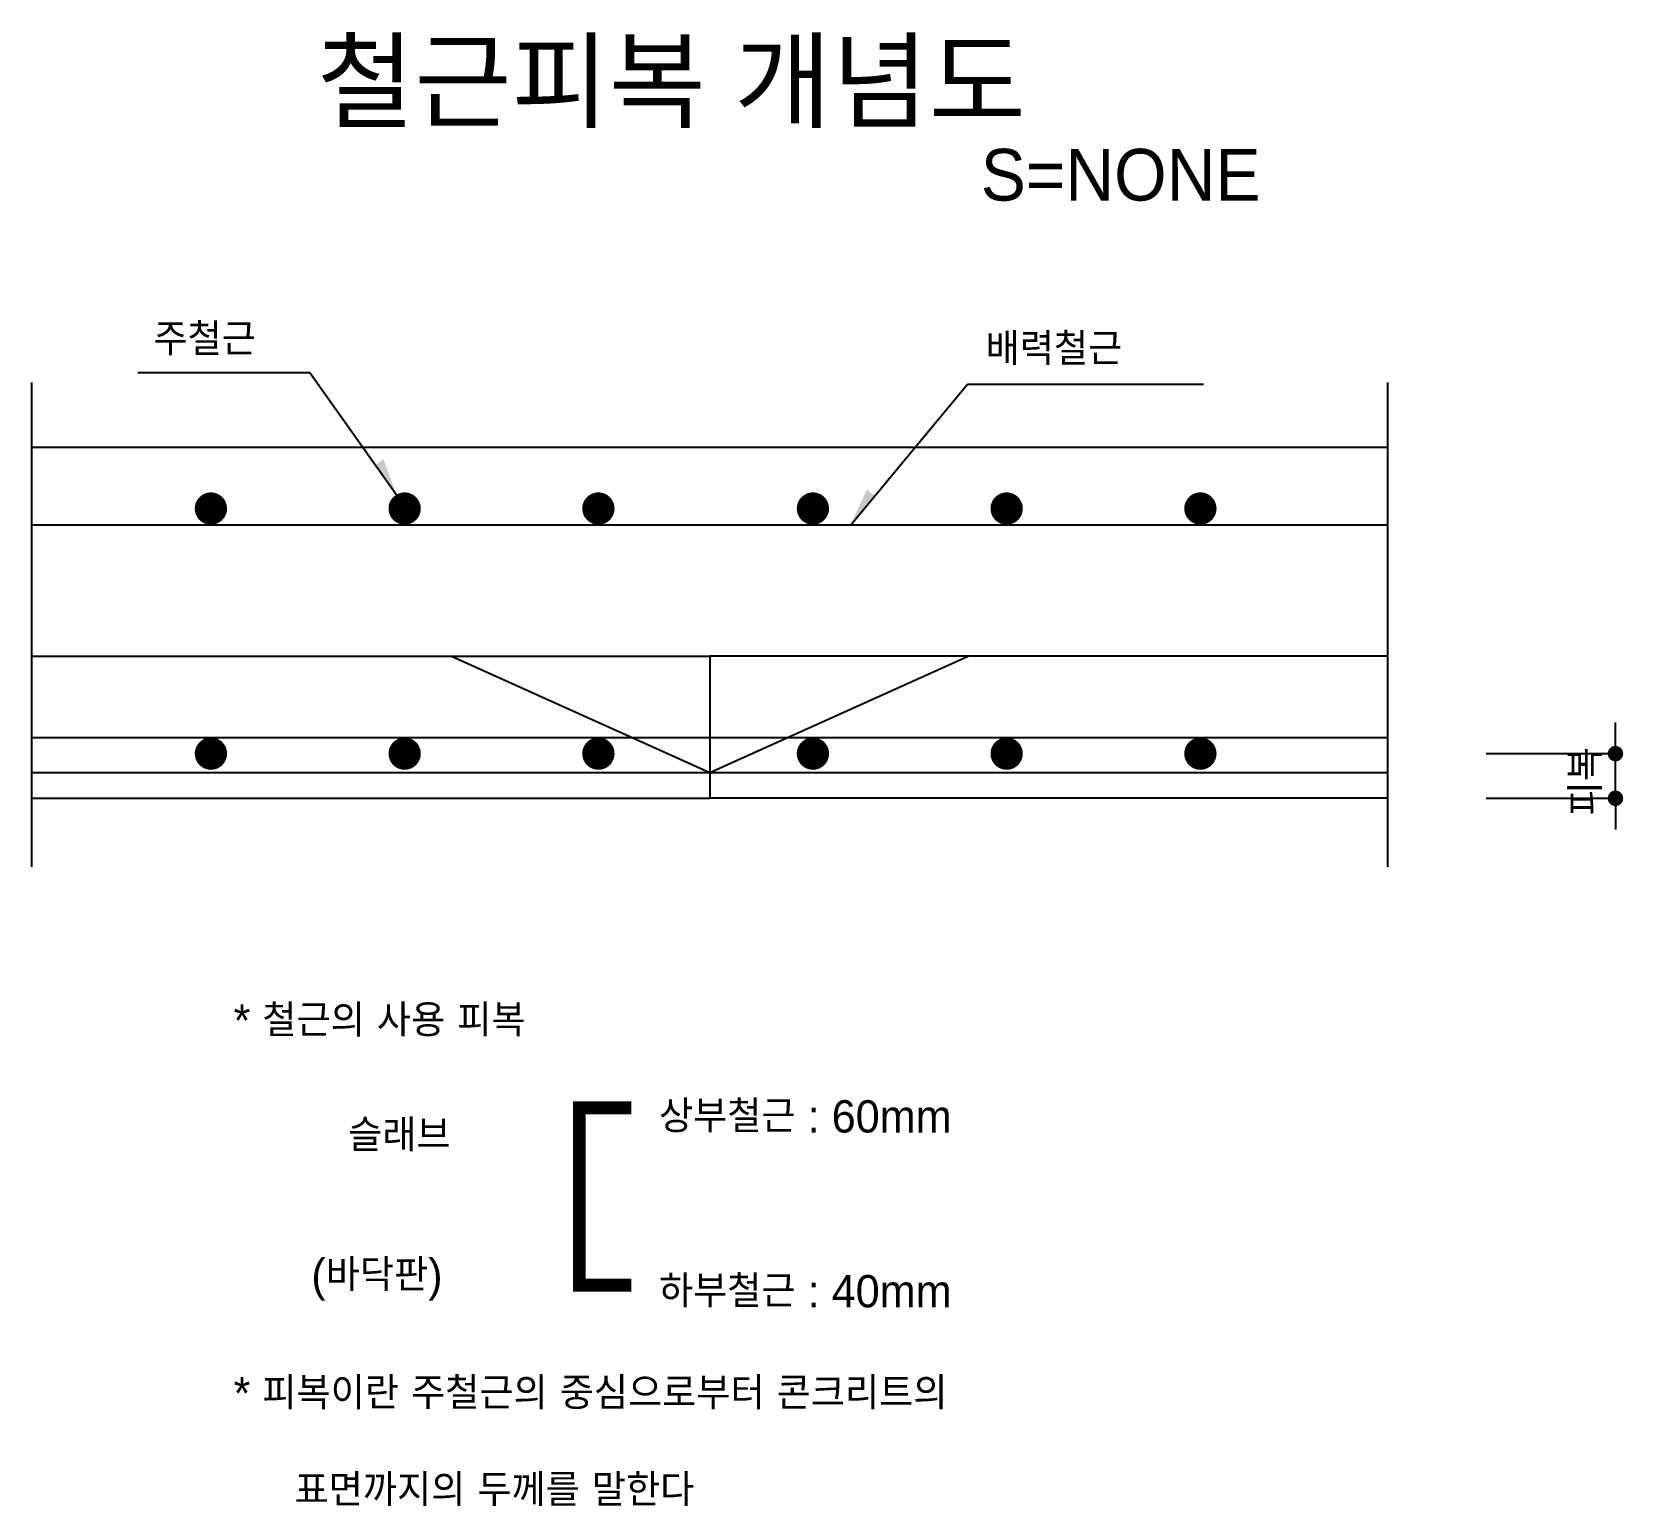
# Model space of a CAD drawing. Header units: millimetres. Extents: x -50 to 74, y -110 to 4.
import ezdxf
from ezdxf.enums import TextEntityAlignment as Align

# ---------------------------------------------------------------- set-up
doc = ezdxf.new("R2010")
doc.units = ezdxf.units.MM
doc.header["$LTSCALE"] = 500
doc.header["$MEASUREMENT"] = 0
doc.linetypes.add('CENTER', pattern=[2, 1.25, -0.25, 0.25, -0.25])
doc.linetypes.add('HIDDEN', pattern=[0.375, 0.25, -0.125])
doc.styles.add('GHS', font='djdg.shx', dxfattribs={"bigfont": 'ghs.shx'})
doc.styles.add('주TITLE', font='Gulim.ttf')

# ---------------------------------------------------------------- blocks, each defined once
blk = doc.blocks.new('arw1')
at = {"color": 1}
blk.add_solid([(0, 0), (2.9, 0.78), (2.9, 0)], dxfattribs=at)
blk = doc.blocks.new('DOT')
at = {"color": 1}
blk.add_line((0, 0), (-1, 0), dxfattribs=at)
at = {"color": 7, "const_width": 0.5}
blk.add_lwpolyline([(-0.25, 0, 1), (0.25, 0, 1)], format="xyb", close=True, dxfattribs=at)

msp = doc.modelspace()

# ---------------------------------------------------------------- linework, layer by layer
at = {"color": 1, "linetype": 'CENTER', "ltscale": 0.4}
for p, q in [((-49.53, -60.82), (-49.53, -23.35)), ((55.47, -60.82), (55.47, -23.35))]:
    msp.add_line(p, q, dxfattribs=at)
at = {"color": 1}
for p, q in [((-28.01, -22.6), (-41.33, -22.6)), ((-21.27, -32.09), (-28.01, -22.6)), ((13.87, -34.35), (22.91, -23.48)), ((22.91, -23.48), (41.18, -23.48)), ((-49.53, -44.53), (2.97, -44.53)), ((2.97, -44.53), (2.97, -55.53)), ((55.47, -44.53), (2.97, -44.53)), ((2.97, -46.53), (2.97, -54.53)), ((73.08, -50.87), (73.08, -49.67)), ((63.08, -52.07), (73.08, -52.07)), ((73.08, -55.53), (73.08, -52.07)), ((-49.53, -53.53), (55.47, -53.53)), ((-49.53, -55.53), (2.97, -55.53)), ((55.47, -55.53), (2.97, -55.53)), ((63.08, -55.53), (73.08, -55.53)), ((73.08, -56.73), (73.08, -57.93))]:
    msp.add_line(p, q, dxfattribs=at)
at = {"color": 4}
msp.add_line((-49.53, -28.35), (55.47, -28.35), dxfattribs=at)
at = {"color": 6}
for p, q in [((-49.53, -34.35), (55.47, -34.35)), ((-49.53, -50.82), (55.47, -50.82))]:
    msp.add_line(p, q, dxfattribs=at)
at = {"color": 1, "linetype": 'HIDDEN'}
for p, q in [((-17.03, -44.53), (2.97, -53.53)), ((2.97, -53.53), (22.97, -44.53))]:
    msp.add_line(p, q, dxfattribs=at)
at = {"color": 4, "const_width": 1.25}
for points in [[(-36.29, -33.1, -1), (-35.04, -33.1, -1)], [(-21.29, -33.1, -1), (-20.04, -33.1, -1)], [(-6.29, -33.1, -1), (-5.04, -33.1, -1)], [(10.32, -33.1, -1), (11.57, -33.1, -1)], [(25.32, -33.1, -1), (26.57, -33.1, -1)], [(40.32, -33.1, -1), (41.57, -33.1, -1)], [(-36.29, -52.07, 1), (-35.04, -52.07, 1)], [(-21.29, -52.07, 1), (-20.04, -52.07, 1)], [(-6.29, -52.07, 1), (-5.04, -52.07, 1)], [(10.32, -52.07, 1), (11.57, -52.07, 1)], [(25.32, -52.07, 1), (26.57, -52.07, 1)], [(40.32, -52.07, 1), (41.57, -52.07, 1)]]:
    msp.add_lwpolyline(points, format="xyb", close=True, dxfattribs=at)
at = {"color": 0, "const_width": 1}
msp.add_lwpolyline([(-3.12, -79.48), (-7.14, -79.48), (-7.14, -93.21), (-3.12, -93.21)], dxfattribs=at)

# ---------------------------------------------------------------- block references
at = {"color": 7, "yscale": -1, "rotation": 125.3615318622968}
msp.add_blockref('arw1', (-21.27, -32.09), dxfattribs=at)
at = {"color": 7, "rotation": 50.27102364603329}
msp.add_blockref('arw1', (13.87, -34.35), dxfattribs=at)
at = {"color": 1, "xscale": 1.199999999999989, "yscale": 1.199999999999989, "zscale": 1.2}
for p, rotation in [((73.08, -52.07), 270), ((73.08, -55.53), 90)]:
    msp.add_blockref('DOT', p, dxfattribs=dict(at, rotation=rotation))

# ---------------------------------------------------------------- texts
at = {"color": 6, "style": '주TITLE'}
msp.add_text('철근피복 개념도', height=6, dxfattribs=at).set_placement((0, 0), align=Align.MIDDLE_CENTER)
at = {"color": 4, "style": '주TITLE'}
msp.add_text('S=NONE', height=4, dxfattribs=at).set_placement((23.94, -9.26))
at = {"style": 'GHS'}
for s, p in [('주철근', (-40.11, -21.24)), ('배력철근', (24.32, -21.99))]:
    msp.add_text(s, height=2.5, dxfattribs=at).set_placement(p)
at = {"color": 7, "style": 'GHS'}
msp.add_text('피복', height=2.5, rotation=90, dxfattribs=at).set_placement((72.05, -56.86))
at = {"color": 0, "style": 'GHS'}
for s, p in [('* 철근의 사용 피복', (-33.91, -73.97)), ('상부철근 : 60mm', (-0.97, -81.4)), ('슬래브', (-25.04, -82.86)), ('(바닥판)', (-27.89, -93.67)), ('하부철근 : 40mm', (-0.97, -94.93)), ('* 피복이란 주철근의 중심으로부터 콘크리트의', (-33.91, -102.82)), ('표면까지의 두께를 말한다', (-29.19, -110.32))]:
    msp.add_text(s, height=2.5, dxfattribs=at).set_placement(p)

doc.saveas('drawing.dxf')
